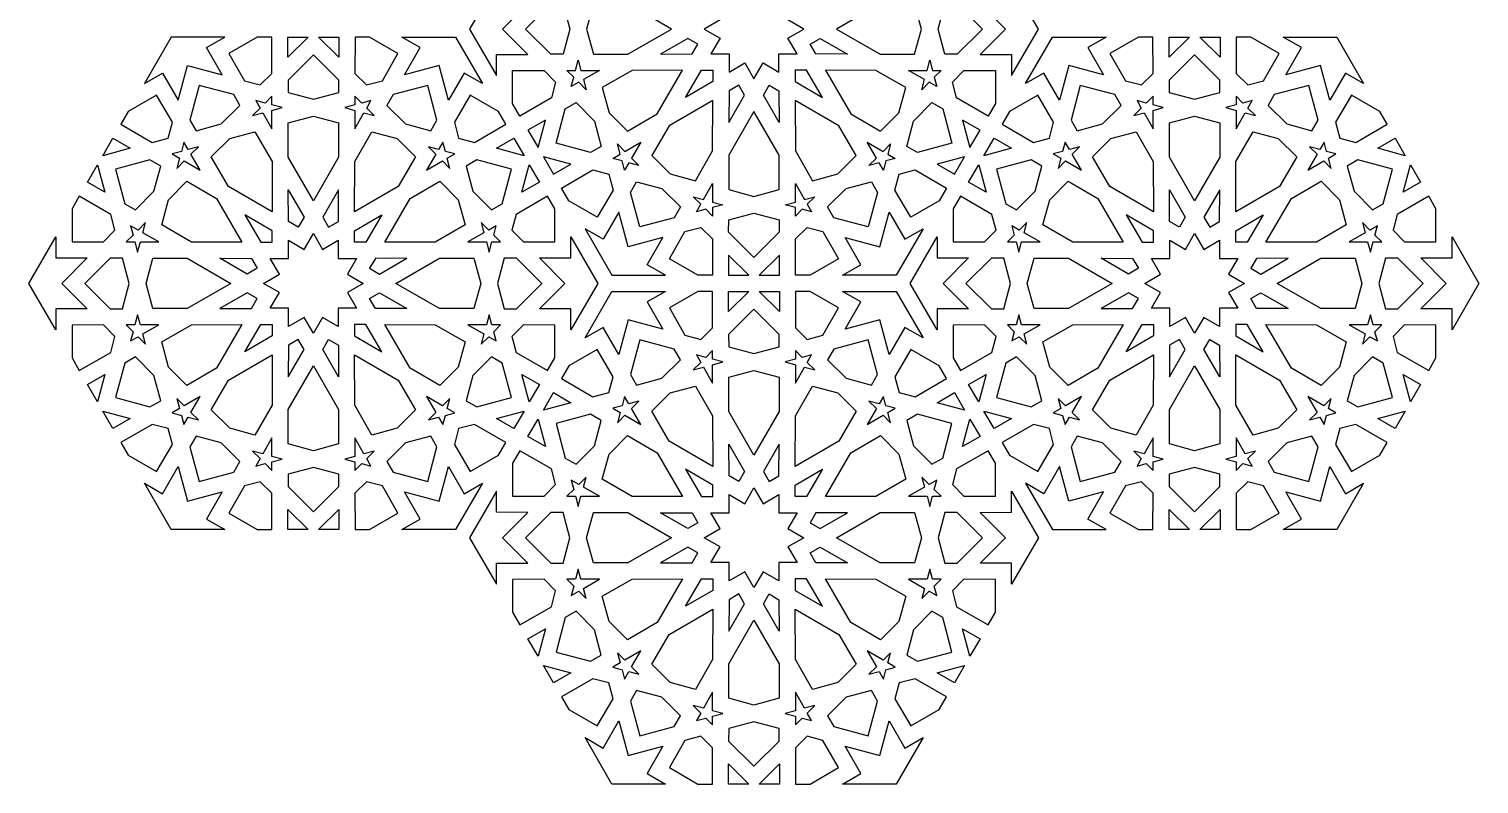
# Model space of a CAD drawing. Extents: x 0 to 809, y 62 to 905.
# Drawn here: x 0 to 809, y 62 to 484 of the extents above; entities that cross this region are included whole.
import ezdxf

# ---------------------------------------------------------------- set-up
doc = ezdxf.new("R2010")
doc.units = 0
doc.layers.add('LAYER_05', color=1, linetype='CONTINUOUS')

msp = doc.modelspace()

# ---------------------------------------------------------------- linework, layer by layer
at = {"layer": 'LAYER_05'}
for points in [[(428.28, 469.61), (423.15, 478.43), (432, 483.51), (423.15, 488.59), (428.28, 497.42), (418.07, 497.39), (418.1, 507.6), (409.27, 502.47), (404.19, 511.32), (399.11, 502.47), (390.29, 507.6), (390.31, 497.39), (380.11, 497.42), (385.23, 488.59), (376.38, 483.51), (385.23, 478.43), (380.11, 469.61), (390.31, 469.63), (390.29, 459.43), (399.11, 464.55), (404.19, 455.7), (409.27, 464.55), (418.1, 459.43), (418.07, 469.63)], [(260.51, 469.3), (278.04, 469.35), (263.87, 483.51), (278.04, 497.68), (260.51, 497.72), (260.51, 509.42), (245.55, 483.51), (260.51, 457.6)], [(547.87, 497.72), (530.35, 497.68), (544.51, 483.51), (530.35, 469.35), (547.87, 469.3), (547.87, 457.6), (562.83, 483.51), (547.87, 509.42)], [(290.79, 469.38), (276.66, 483.51), (290.79, 497.64), (297.69, 497.63), (301.47, 483.51), (297.69, 469.4)], [(358.21, 483.51), (333.78, 497.53), (314.6, 497.58), (310.83, 483.51), (314.6, 469.44), (333.78, 469.49)], [(450.17, 483.51), (474.61, 469.49), (493.78, 469.44), (497.55, 483.51), (493.78, 497.58), (474.61, 497.53)], [(517.59, 497.64), (531.72, 483.51), (517.59, 469.38), (510.7, 469.4), (506.91, 483.51), (510.7, 497.63)], [(107.59, 457.94), (98.87, 473.14), (109, 478.99), (79.08, 478.99), (64.13, 453.08), (74.26, 458.93), (83.06, 443.78), (88.24, 463.13)], [(135.16, 478.99), (127.09, 478.99), (111.2, 469.82), (119.91, 454.64), (128.75, 452.27), (135.22, 458.74)], [(144.24, 467.76), (144.21, 478.99), (155.47, 478.99)], [(172.59, 478.99), (172.57, 467.76), (161.34, 478.99)], [(205.6, 469.82), (189.72, 478.99), (181.64, 478.99), (181.59, 458.74), (188.06, 452.27), (196.89, 454.64)], [(242.55, 458.93), (233.75, 443.78), (228.56, 463.13), (209.21, 457.94), (217.94, 473.14), (207.81, 478.99), (237.72, 478.99), (252.68, 453.08)], [(367.3, 478.3), (352.03, 469.53), (369.63, 469.58), (372.84, 475.11)], [(435.54, 475.11), (441.09, 478.3), (456.36, 469.53), (438.75, 469.58)], [(590.45, 473.14), (599.17, 457.94), (579.82, 463.13), (574.64, 443.78), (565.84, 458.93), (555.71, 453.08), (570.66, 478.99), (600.58, 478.99)], [(626.75, 478.99), (618.67, 478.99), (602.78, 469.82), (611.5, 454.64), (620.33, 452.27), (626.8, 458.74)], [(635.82, 467.76), (635.79, 478.99), (647.05, 478.99)], [(664.18, 478.99), (664.15, 467.76), (652.92, 478.99)], [(697.18, 469.82), (681.3, 478.99), (673.22, 478.99), (673.17, 458.74), (679.64, 452.27), (688.47, 454.64)], [(734.13, 458.93), (725.33, 443.78), (720.14, 463.13), (700.8, 457.94), (709.52, 473.14), (699.39, 478.99), (729.3, 478.99), (744.26, 453.08)], [(172.52, 448.11), (172.53, 455), (158.4, 469.13), (144.27, 455), (144.29, 448.11), (158.4, 444.33)], [(302.22, 451.38), (303.61, 456.56), (299.82, 460.36), (304.63, 460.37), (306.15, 466.04), (307.67, 460.38), (317.95, 460.4), (309.03, 455.28), (310.55, 449.62), (306.4, 453.77)], [(508.57, 460.36), (504.77, 456.56), (506.16, 451.38), (501.98, 453.77), (497.83, 449.62), (499.35, 455.28), (490.43, 460.4), (500.72, 460.38), (502.23, 466.04), (503.75, 460.37)], [(635.85, 455), (635.87, 448.11), (649.98, 444.33), (664.1, 448.11), (664.11, 455), (649.98, 469.13)], [(273.59, 434.94), (269.56, 441.94), (269.56, 460.28), (287.06, 460.33), (293.52, 453.86), (291.16, 445.02)], [(364.37, 460.52), (336.2, 460.45), (319.57, 450.9), (323.34, 436.83), (333.64, 426.53), (350.22, 436.16)], [(381.24, 460.56), (381.23, 454.16), (366.01, 445.33), (374.85, 460.55)], [(427.16, 454.16), (442.38, 445.33), (433.54, 460.55), (427.14, 460.56)], [(485.04, 436.83), (488.81, 450.9), (472.18, 460.45), (444.01, 460.52), (458.16, 436.16), (474.74, 426.53)], [(538.83, 460.28), (538.83, 441.94), (534.79, 434.94), (517.23, 445.02), (514.86, 453.86), (521.33, 460.33)], [(70.97, 446.59), (55.08, 437.42), (51.04, 430.42), (68.55, 420.25), (77.39, 422.62), (79.75, 431.45)], [(113.94, 446.88), (94.64, 452.05), (89.46, 432.74), (92.93, 426.78), (107.04, 430.56), (117.37, 440.9)], [(135.25, 445.98), (131.45, 442.18), (126.27, 443.57), (128.66, 439.4), (124.51, 435.25), (130.17, 436.76), (135.29, 427.84), (135.27, 438.13), (140.93, 439.64), (135.26, 441.16)], [(190.54, 443.57), (185.35, 442.18), (181.56, 445.98), (181.54, 441.16), (175.88, 439.64), (181.54, 438.13), (181.51, 427.84), (186.63, 436.76), (192.29, 435.25), (188.14, 439.4)], [(227.34, 432.74), (222.17, 452.05), (202.86, 446.88), (199.43, 440.9), (209.76, 430.56), (223.88, 426.78)], [(265.76, 430.42), (261.72, 437.42), (245.84, 446.59), (237.05, 431.45), (239.42, 422.62), (248.25, 420.25)], [(390.26, 448.95), (390.22, 431.35), (398.98, 446.61), (395.79, 452.16)], [(412.59, 452.16), (418.12, 448.95), (418.17, 431.35), (409.41, 446.61)], [(562.55, 446.59), (546.66, 437.42), (542.62, 430.42), (560.13, 420.25), (568.97, 422.62), (571.34, 431.45)], [(605.52, 446.88), (586.22, 452.05), (581.05, 432.74), (584.51, 426.78), (598.62, 430.56), (608.95, 440.9)], [(626.83, 445.98), (623.03, 442.18), (617.85, 443.57), (620.24, 439.4), (616.1, 435.25), (621.76, 436.76), (626.87, 427.84), (626.85, 438.13), (632.51, 439.64), (626.84, 441.16)], [(682.12, 443.57), (676.93, 442.18), (673.14, 445.98), (673.12, 441.16), (667.46, 439.64), (673.12, 438.13), (673.09, 427.84), (678.21, 436.76), (683.87, 435.25), (679.72, 439.4)], [(718.92, 432.74), (713.75, 452.05), (694.44, 446.88), (691.01, 440.9), (701.34, 430.56), (715.46, 426.78)], [(757.34, 430.42), (753.3, 437.42), (737.42, 446.59), (728.63, 431.45), (731, 422.62), (739.83, 420.25)], [(298.92, 439.05), (304.9, 442.48), (315.23, 432.15), (319.01, 418.04), (313.05, 414.57), (293.75, 419.75)], [(381.2, 443.69), (356.84, 429.54), (347.21, 412.96), (357.51, 402.66), (371.58, 398.89), (381.13, 415.52)], [(404.19, 437.53), (390.17, 413.1), (390.12, 393.92), (404.19, 390.15), (418.26, 393.92), (418.22, 413.1)], [(427.18, 443.69), (427.25, 415.52), (436.8, 398.89), (450.87, 402.66), (461.17, 412.96), (451.54, 429.54)], [(503.48, 442.48), (509.46, 439.05), (514.64, 419.75), (495.33, 414.57), (489.37, 418.04), (493.15, 432.15)], [(158.4, 434.96), (172.47, 431.19), (172.42, 412.02), (158.4, 387.59), (144.38, 412.02), (144.33, 431.19)], [(287.86, 432.7), (278.12, 427.11), (283.75, 417.36)], [(530.27, 427.11), (520.53, 432.7), (524.64, 417.36)], [(649.98, 387.59), (635.96, 412.02), (635.91, 431.19), (649.98, 434.96), (664.05, 431.19), (664.01, 412.02)], [(46.52, 422.59), (56.23, 416.95), (40.89, 412.84)], [(135.41, 381.43), (111.05, 395.57), (101.42, 412.15), (111.72, 422.45), (125.79, 426.23), (135.34, 409.59)], [(181.39, 381.43), (181.46, 409.59), (191.01, 426.23), (205.08, 422.45), (215.38, 412.15), (205.75, 395.57)], [(260.58, 416.95), (270.28, 422.59), (275.91, 412.84)], [(538.1, 422.59), (547.81, 416.95), (532.47, 412.84)], [(626.99, 381.43), (602.63, 395.57), (593, 412.15), (603.3, 422.45), (617.38, 426.23), (626.92, 409.59)], [(672.97, 381.43), (673.04, 409.59), (682.59, 426.23), (696.66, 422.45), (706.96, 412.15), (697.33, 395.57)], [(752.16, 416.95), (761.87, 422.59), (767.49, 412.84)], [(86.16, 420.42), (84.77, 415.23), (79.59, 413.84), (83.75, 411.42), (82.23, 405.76), (86.38, 409.9), (95.27, 404.74), (90.11, 413.63), (94.25, 417.77), (88.58, 416.25)], [(237.22, 413.84), (232.03, 415.23), (230.64, 420.42), (228.22, 416.25), (222.55, 417.77), (226.7, 413.63), (221.53, 404.74), (230.43, 409.9), (234.57, 405.76), (233.05, 411.42)], [(331.95, 404.7), (330.56, 409.88), (325.38, 411.27), (329.54, 413.69), (328.02, 419.36), (332.17, 415.21), (341.06, 420.38), (335.9, 411.49), (340.04, 407.34), (334.37, 408.86)], [(483.01, 411.27), (477.82, 409.88), (476.43, 404.7), (474.01, 408.86), (468.34, 407.34), (472.49, 411.49), (467.32, 420.38), (476.22, 415.21), (480.36, 419.36), (478.84, 413.69)], [(577.74, 420.42), (576.35, 415.23), (571.17, 413.84), (575.33, 411.42), (573.81, 405.76), (577.96, 409.9), (586.85, 404.74), (581.69, 413.63), (585.83, 417.77), (580.16, 416.25)], [(728.8, 413.84), (723.61, 415.23), (722.22, 420.42), (719.8, 416.25), (714.14, 417.77), (718.28, 413.63), (713.12, 404.74), (722.01, 409.9), (726.15, 405.76), (724.63, 411.42)], [(42.06, 392.42), (32.33, 398.01), (37.95, 407.75)], [(53.13, 386.06), (59.11, 382.63), (69.44, 392.97), (73.22, 407.08), (67.26, 410.54), (47.96, 405.37)], [(249.54, 410.54), (243.58, 407.08), (247.36, 392.97), (257.69, 382.63), (263.67, 386.06), (268.85, 405.37)], [(284.48, 398.01), (274.74, 392.42), (278.85, 407.75)], [(292.31, 402.53), (302.02, 408.17), (286.68, 412.28)], [(316.76, 378.53), (300.87, 387.7), (296.83, 394.69), (314.34, 404.86), (323.18, 402.5), (325.55, 393.66)], [(511.55, 394.69), (507.51, 387.7), (491.63, 378.53), (482.84, 393.66), (485.21, 402.5), (494.04, 404.86)], [(506.37, 408.17), (516.07, 402.53), (521.7, 412.28)], [(533.65, 392.42), (523.91, 398.01), (529.54, 407.75)], [(544.71, 386.06), (550.69, 382.63), (561.02, 392.97), (564.8, 407.08), (558.84, 410.54), (539.54, 405.37)], [(741.12, 410.54), (735.16, 407.08), (738.94, 392.97), (749.28, 382.63), (755.25, 386.06), (760.43, 405.37)], [(776.06, 398.01), (766.32, 392.42), (770.43, 407.75)], [(118.58, 364.59), (90.41, 364.67), (73.78, 374.21), (77.55, 388.28), (87.85, 398.58), (104.43, 388.95)], [(198.22, 364.59), (212.37, 388.95), (228.95, 398.58), (239.25, 388.28), (243.02, 374.21), (226.39, 364.67)], [(359.73, 378.24), (340.43, 373.07), (335.25, 392.37), (338.72, 398.33), (352.83, 394.55), (363.16, 384.22)], [(381.04, 379.14), (377.24, 382.93), (372.06, 381.54), (374.45, 385.72), (370.3, 389.87), (375.97, 388.35), (381.08, 397.27), (381.06, 386.99), (386.72, 385.47), (381.05, 383.95)], [(436.33, 381.54), (431.14, 382.93), (427.35, 379.14), (427.33, 383.95), (421.67, 385.47), (427.33, 386.99), (427.3, 397.27), (432.42, 388.35), (438.08, 389.87), (433.93, 385.72)], [(473.13, 392.37), (467.96, 373.07), (448.65, 378.24), (445.22, 384.22), (455.55, 394.55), (469.67, 398.33)], [(610.16, 364.59), (581.99, 364.67), (565.36, 374.21), (569.13, 388.28), (579.43, 398.58), (596.02, 388.95)], [(689.8, 364.59), (703.95, 388.95), (720.53, 398.58), (730.83, 388.28), (734.6, 374.21), (717.97, 364.67)], [(27.8, 390.17), (23.77, 383.18), (23.77, 364.83), (41.27, 364.79), (47.73, 371.26), (45.37, 380.09)], [(144.47, 376.16), (144.42, 393.77), (153.19, 378.5), (150, 372.95)], [(166.8, 372.95), (172.33, 376.16), (172.38, 393.77), (163.62, 378.5)], [(293.04, 364.83), (293.04, 383.18), (289, 390.17), (271.44, 380.09), (269.07, 371.26), (275.54, 364.79)], [(519.39, 390.17), (515.35, 383.18), (515.35, 364.83), (532.85, 364.79), (539.32, 371.26), (536.95, 380.09)], [(636.05, 376.16), (636.01, 393.77), (644.77, 378.5), (641.58, 372.95)], [(658.38, 372.95), (663.92, 376.16), (663.96, 393.77), (655.2, 378.5)], [(784.62, 364.83), (784.62, 383.18), (780.58, 390.17), (763.02, 380.09), (760.65, 371.26), (767.12, 364.79)], [(344.66, 351.98), (353.38, 367.17), (334.03, 361.99), (328.85, 381.34), (320.05, 366.18), (309.92, 372.03), (324.87, 346.13), (354.79, 346.13)], [(390.06, 370.11), (390.08, 377.01), (404.19, 380.79), (418.31, 377.01), (418.32, 370.11), (404.19, 355.98)], [(479.54, 381.34), (488.34, 366.18), (498.47, 372.03), (483.51, 346.13), (453.6, 346.13), (463.73, 351.98), (455, 367.17), (474.35, 361.99)], [(56.43, 373.74), (57.82, 368.55), (54.03, 364.76), (58.84, 364.75), (60.36, 359.08), (61.88, 364.74), (72.16, 364.71), (63.24, 369.83), (64.76, 375.49), (60.61, 371.34)], [(135.45, 364.55), (135.44, 370.95), (120.22, 379.79), (129.06, 364.57)], [(181.37, 370.95), (196.59, 379.79), (187.75, 364.57), (181.35, 364.55)], [(262.78, 364.76), (258.98, 368.55), (260.37, 373.74), (256.19, 371.34), (252.04, 375.49), (253.56, 369.83), (244.64, 364.71), (254.93, 364.74), (256.44, 359.08), (257.96, 364.75)], [(380.96, 346.13), (372.88, 346.13), (356.99, 355.3), (365.7, 370.48), (374.54, 372.84), (381.01, 366.38)], [(451.39, 355.3), (435.51, 346.13), (427.43, 346.13), (427.38, 366.38), (433.85, 372.84), (442.68, 370.48)], [(548.01, 373.74), (549.4, 368.55), (545.61, 364.76), (550.42, 364.75), (551.94, 359.08), (553.46, 364.74), (563.74, 364.71), (554.82, 369.83), (556.34, 375.49), (552.19, 371.34)], [(627.03, 364.55), (627.02, 370.95), (611.8, 379.79), (620.64, 364.57)], [(672.95, 370.95), (688.17, 379.79), (679.33, 364.57), (672.93, 364.55)], [(754.36, 364.76), (750.56, 368.55), (751.95, 373.74), (747.77, 371.34), (743.63, 375.49), (745.14, 369.83), (736.22, 364.71), (746.51, 364.74), (748.02, 359.08), (749.54, 364.75)], [(14.72, 355.81), (32.24, 355.77), (18.08, 341.6), (32.24, 327.44), (14.72, 327.4), (14.72, 315.7), (-0.24, 341.6), (14.72, 367.51)], [(158.4, 369.42), (163.48, 360.56), (172.31, 365.69), (172.28, 355.48), (182.49, 355.51), (177.36, 346.68), (186.21, 341.6), (177.36, 336.52), (182.49, 327.7), (172.28, 327.72), (172.31, 317.52), (163.48, 322.64), (158.4, 313.79), (153.32, 322.64), (144.5, 317.52), (144.52, 327.72), (134.32, 327.7), (139.44, 336.52), (130.59, 341.6), (139.44, 346.68), (134.32, 355.51), (144.52, 355.48), (144.5, 365.69), (153.32, 360.56)], [(302.08, 327.4), (284.56, 327.44), (298.72, 341.6), (284.56, 355.77), (302.08, 355.81), (302.08, 367.51), (317.04, 341.6), (302.08, 315.7)], [(506.3, 355.81), (523.83, 355.77), (509.66, 341.6), (523.83, 327.44), (506.3, 327.4), (506.3, 315.7), (491.34, 341.6), (506.3, 367.51)], [(625.9, 327.7), (631.02, 336.52), (622.17, 341.6), (631.02, 346.68), (625.9, 355.51), (636.1, 355.48), (636.08, 365.69), (644.9, 360.56), (649.98, 369.42), (655.06, 360.56), (663.89, 365.69), (663.86, 355.48), (674.07, 355.51), (668.94, 346.68), (677.8, 341.6), (668.94, 336.52), (674.07, 327.7), (663.86, 327.72), (663.89, 317.52), (655.06, 322.64), (649.98, 313.79), (644.9, 322.64), (636.08, 317.52), (636.1, 327.72)], [(793.66, 327.4), (776.14, 327.44), (790.3, 341.6), (776.14, 355.77), (793.66, 355.81), (793.66, 367.51), (808.62, 341.6), (793.66, 315.7)], [(390.03, 357.35), (390, 346.13), (401.26, 346.13)], [(418.38, 346.13), (418.36, 357.35), (407.13, 346.13)], [(45, 355.74), (30.87, 341.6), (45, 327.47), (51.9, 327.49), (55.68, 341.6), (51.9, 355.72)], [(112.42, 341.6), (87.99, 327.58), (68.81, 327.53), (65.04, 341.6), (68.81, 355.68), (87.99, 355.63)], [(121.5, 346.82), (106.24, 355.58), (123.84, 355.54), (127.05, 350)], [(189.75, 350), (195.3, 346.82), (210.56, 355.58), (192.96, 355.54)], [(204.38, 341.6), (228.81, 355.63), (247.99, 355.68), (251.76, 341.6), (247.99, 327.53), (228.81, 327.58)], [(271.8, 327.47), (285.93, 341.6), (271.8, 355.74), (264.91, 355.72), (261.12, 341.6), (264.91, 327.49)], [(536.59, 355.74), (522.45, 341.6), (536.59, 327.47), (543.48, 327.49), (547.26, 341.6), (543.48, 355.72)], [(604, 341.6), (579.57, 327.58), (560.4, 327.53), (556.62, 341.6), (560.4, 355.68), (579.57, 355.63)], [(613.09, 346.82), (597.82, 355.58), (615.42, 355.54), (618.64, 350)], [(681.33, 350), (686.88, 346.82), (702.15, 355.58), (684.54, 355.54)], [(695.96, 341.6), (720.4, 355.63), (739.57, 355.68), (743.34, 341.6), (739.57, 327.53), (720.4, 327.58)], [(763.38, 327.47), (777.51, 341.6), (763.38, 355.74), (756.49, 355.72), (752.71, 341.6), (756.49, 327.49)], [(127.05, 333.2), (121.5, 336.39), (106.24, 327.63), (123.84, 327.67)], [(195.3, 336.39), (210.56, 327.63), (192.96, 327.67), (189.75, 333.2)], [(344.66, 331.23), (353.38, 316.03), (334.03, 321.22), (328.85, 301.87), (320.05, 317.02), (309.92, 311.17), (324.87, 337.08), (354.79, 337.08)], [(380.96, 337.08), (372.88, 337.08), (356.99, 327.91), (365.7, 312.73), (374.54, 310.36), (381.01, 316.83)], [(390.03, 325.85), (390, 337.08), (401.26, 337.08)], [(418.38, 337.08), (418.36, 325.85), (407.13, 337.08)], [(451.39, 327.91), (435.51, 337.08), (427.43, 337.08), (427.38, 316.83), (433.85, 310.36), (442.68, 312.73)], [(488.34, 317.02), (479.54, 301.87), (474.35, 321.22), (455, 316.03), (463.73, 331.23), (453.6, 337.08), (483.51, 337.08), (498.47, 311.17)], [(618.64, 333.2), (613.09, 336.39), (597.82, 327.63), (615.42, 327.67)], [(686.88, 336.39), (702.15, 327.63), (684.54, 327.67), (681.33, 333.2)], [(54.03, 318.45), (57.82, 314.65), (56.43, 309.47), (60.61, 311.87), (64.76, 307.72), (63.24, 313.38), (72.16, 318.5), (61.88, 318.47), (60.36, 324.13), (58.84, 318.46)], [(260.37, 309.47), (258.98, 314.65), (262.78, 318.45), (257.96, 318.46), (256.44, 324.13), (254.93, 318.47), (244.64, 318.5), (253.56, 313.38), (252.04, 307.72), (256.19, 311.87)], [(390.06, 313.09), (390.08, 306.2), (404.19, 302.42), (418.31, 306.2), (418.32, 313.09), (404.19, 327.23)], [(545.61, 318.45), (549.4, 314.65), (548.01, 309.47), (552.19, 311.87), (556.34, 307.72), (554.82, 313.38), (563.74, 318.5), (553.46, 318.47), (551.94, 324.13), (550.42, 318.46)], [(751.95, 309.47), (750.56, 314.65), (754.36, 318.45), (749.54, 318.46), (748.02, 324.13), (746.51, 318.47), (736.22, 318.5), (745.14, 313.38), (743.63, 307.72), (747.77, 311.87)], [(23.77, 318.37), (23.77, 300.03), (27.8, 293.04), (45.37, 303.12), (47.73, 311.95), (41.27, 318.42)], [(118.58, 318.61), (104.43, 294.25), (87.85, 284.62), (77.55, 294.92), (73.78, 309), (90.41, 318.54)], [(135.44, 312.26), (120.22, 303.42), (129.06, 318.64), (135.45, 318.66)], [(181.35, 318.66), (181.37, 312.26), (196.59, 303.42), (187.75, 318.64)], [(198.22, 318.61), (226.39, 318.54), (243.02, 309), (239.25, 294.92), (228.95, 284.62), (212.37, 294.25)], [(289, 293.04), (293.04, 300.03), (293.04, 318.37), (275.54, 318.42), (269.07, 311.95), (271.44, 303.12)], [(515.35, 318.37), (515.35, 300.03), (519.39, 293.04), (536.95, 303.12), (539.32, 311.95), (532.85, 318.42)], [(569.13, 294.92), (565.36, 309), (581.99, 318.54), (610.16, 318.61), (596.02, 294.25), (579.43, 284.62)], [(627.02, 312.26), (611.8, 303.42), (620.64, 318.64), (627.03, 318.66)], [(672.93, 318.66), (672.95, 312.26), (688.17, 303.42), (679.33, 318.64)], [(689.8, 318.61), (717.97, 318.54), (734.6, 309), (730.83, 294.92), (720.53, 284.62), (703.95, 294.25)], [(780.58, 293.04), (784.62, 300.03), (784.62, 318.37), (767.12, 318.42), (760.65, 311.95), (763.02, 303.12)], [(150, 310.26), (144.47, 307.04), (144.42, 289.44), (153.19, 304.71)], [(172.33, 307.04), (172.38, 289.44), (163.62, 304.71), (166.8, 310.26)], [(359.73, 304.97), (340.43, 310.14), (335.25, 290.84), (338.72, 284.87), (352.83, 288.66), (363.16, 298.99)], [(473.13, 290.84), (467.96, 310.14), (448.65, 304.97), (445.22, 298.99), (455.55, 288.66), (469.67, 284.87)], [(641.58, 310.26), (636.05, 307.04), (636.01, 289.44), (644.77, 304.71)], [(663.92, 307.04), (663.96, 289.44), (655.2, 304.71), (658.38, 310.26)], [(67.26, 272.67), (73.22, 276.13), (69.44, 290.24), (59.11, 300.58), (53.13, 297.14), (47.96, 277.84)], [(135.41, 301.78), (135.34, 273.61), (125.79, 256.98), (111.72, 260.75), (101.42, 271.05), (111.05, 287.64)], [(181.39, 301.78), (205.75, 287.64), (215.38, 271.05), (205.08, 260.75), (191.01, 256.98), (181.46, 273.61)], [(263.67, 297.14), (257.69, 300.58), (247.36, 290.24), (243.58, 276.13), (249.54, 272.67), (268.85, 277.84)], [(316.76, 304.68), (300.87, 295.51), (296.83, 288.51), (314.34, 278.34), (323.18, 280.71), (325.55, 289.55)], [(381.04, 304.07), (377.24, 300.28), (372.06, 301.67), (374.45, 297.49), (370.3, 293.34), (375.97, 294.86), (381.08, 285.94), (381.06, 296.22), (386.72, 297.74), (381.05, 299.26)], [(436.33, 301.67), (431.14, 300.28), (427.35, 304.07), (427.33, 299.26), (421.67, 297.74), (427.33, 296.22), (427.3, 285.94), (432.42, 294.86), (438.08, 293.34), (433.93, 297.49)], [(511.55, 288.51), (507.51, 295.51), (491.63, 304.68), (482.84, 289.55), (485.21, 280.71), (494.04, 278.34)], [(550.69, 300.58), (544.71, 297.14), (539.54, 277.84), (558.84, 272.67), (564.8, 276.13), (561.02, 290.24)], [(626.99, 301.78), (626.92, 273.61), (617.38, 256.98), (603.3, 260.75), (593, 271.05), (602.63, 287.64)], [(672.97, 301.78), (697.33, 287.64), (706.96, 271.05), (696.66, 260.75), (682.59, 256.98), (673.04, 273.61)], [(755.25, 297.14), (749.28, 300.58), (738.94, 290.24), (735.16, 276.13), (741.12, 272.67), (760.43, 277.84)], [(158.4, 295.62), (172.42, 271.19), (172.47, 252.02), (158.4, 248.25), (144.33, 252.02), (144.38, 271.19)], [(404.19, 245.68), (390.17, 270.11), (390.12, 289.28), (404.19, 293.06), (418.26, 289.28), (418.22, 270.11)], [(649.98, 295.62), (664.01, 271.19), (664.05, 252.02), (649.98, 248.25), (635.91, 252.02), (635.96, 271.19)], [(32.33, 285.2), (42.06, 290.79), (37.95, 275.45)], [(274.74, 290.79), (284.48, 285.2), (278.85, 275.45)], [(381.2, 239.52), (356.84, 253.66), (347.21, 270.25), (357.51, 280.55), (371.58, 284.32), (381.13, 267.69)], [(427.18, 239.52), (427.25, 267.69), (436.8, 284.32), (450.87, 280.55), (461.17, 270.25), (451.54, 253.66)], [(523.91, 285.2), (533.65, 290.79), (529.54, 275.45)], [(766.32, 290.79), (776.06, 285.2), (770.43, 275.45)], [(79.59, 269.36), (84.77, 267.97), (86.16, 262.79), (88.58, 266.95), (94.25, 265.44), (90.11, 269.58), (95.27, 278.47), (86.38, 273.31), (82.23, 277.45), (83.75, 271.78)], [(230.64, 262.79), (232.03, 267.97), (237.22, 269.36), (233.05, 271.78), (234.57, 277.45), (230.43, 273.31), (221.53, 278.47), (226.7, 269.58), (222.55, 265.44), (228.22, 266.95)], [(292.31, 280.68), (302.02, 275.04), (286.68, 270.93)], [(331.95, 278.51), (330.56, 273.33), (325.38, 271.94), (329.54, 269.52), (328.02, 263.85), (332.17, 267.99), (341.06, 262.83), (335.9, 271.72), (340.04, 275.87), (334.37, 274.35)], [(483.01, 271.94), (477.82, 273.33), (476.43, 278.51), (474.01, 274.35), (468.34, 275.87), (472.49, 271.72), (467.32, 262.83), (476.22, 267.99), (480.36, 263.85), (478.84, 269.52)], [(506.37, 275.04), (516.07, 280.68), (521.7, 270.93)], [(571.17, 269.36), (576.35, 267.97), (577.74, 262.79), (580.16, 266.95), (585.83, 265.44), (581.69, 269.58), (586.85, 278.47), (577.96, 273.31), (573.81, 277.45), (575.33, 271.78)], [(722.22, 262.79), (723.61, 267.97), (728.8, 269.36), (724.63, 271.78), (726.15, 277.45), (722.01, 273.31), (713.12, 278.47), (718.28, 269.58), (714.14, 265.44), (719.8, 266.95)], [(56.23, 266.26), (46.52, 260.62), (40.89, 270.37)], [(270.28, 260.62), (260.58, 266.26), (275.91, 270.37)], [(319.01, 265.17), (313.05, 268.63), (293.75, 263.46), (298.92, 244.16), (304.9, 240.73), (315.23, 251.06)], [(495.33, 268.63), (489.37, 265.17), (493.15, 251.06), (503.48, 240.73), (509.46, 244.16), (514.64, 263.46)], [(547.81, 266.26), (538.1, 260.62), (532.47, 270.37)], [(761.87, 260.62), (752.16, 266.26), (767.49, 270.37)], [(51.04, 252.79), (55.08, 245.79), (70.97, 236.62), (79.75, 251.76), (77.39, 260.59), (68.55, 262.96)], [(245.84, 236.62), (261.72, 245.79), (265.76, 252.79), (248.25, 262.96), (239.42, 260.59), (237.05, 251.76)], [(287.86, 250.51), (278.12, 256.1), (283.75, 265.85)], [(530.27, 256.1), (520.53, 250.51), (524.64, 265.85)], [(542.62, 252.79), (546.66, 245.79), (562.55, 236.62), (571.34, 251.76), (568.97, 260.59), (560.13, 262.96)], [(737.42, 236.62), (753.3, 245.79), (757.34, 252.79), (739.83, 262.96), (731, 260.59), (728.63, 251.76)], [(89.46, 250.46), (94.64, 231.16), (113.94, 236.33), (117.37, 242.31), (107.04, 252.64), (92.93, 256.43)], [(126.27, 239.63), (131.45, 241.02), (135.25, 237.23), (135.26, 242.05), (140.93, 243.56), (135.27, 245.08), (135.29, 255.36), (130.17, 246.45), (124.51, 247.96), (128.66, 243.81)], [(181.56, 237.23), (185.35, 241.02), (190.54, 239.63), (188.14, 243.81), (192.29, 247.96), (186.63, 246.45), (181.51, 255.36), (181.54, 245.08), (175.88, 243.56), (181.54, 242.05)], [(202.86, 236.33), (222.17, 231.16), (227.34, 250.46), (223.88, 256.43), (209.76, 252.64), (199.43, 242.31)], [(323.34, 246.38), (333.64, 256.68), (350.22, 247.05), (364.37, 222.69), (336.2, 222.76), (319.57, 232.3)], [(390.26, 234.26), (390.22, 251.86), (398.98, 236.59), (395.79, 231.04)], [(412.59, 231.04), (418.12, 234.26), (418.17, 251.86), (409.41, 236.59)], [(444.01, 222.69), (458.16, 247.05), (474.74, 256.68), (485.04, 246.38), (488.81, 232.3), (472.18, 222.76)], [(581.05, 250.46), (586.22, 231.16), (605.52, 236.33), (608.95, 242.31), (598.62, 252.64), (584.51, 256.43)], [(617.85, 239.63), (623.03, 241.02), (626.83, 237.23), (626.84, 242.05), (632.51, 243.56), (626.85, 245.08), (626.87, 255.36), (621.76, 246.45), (616.1, 247.96), (620.24, 243.81)], [(673.14, 237.23), (676.93, 241.02), (682.12, 239.63), (679.72, 243.81), (683.87, 247.96), (678.21, 246.45), (673.09, 255.36), (673.12, 245.08), (667.46, 243.56), (673.12, 242.05)], [(694.44, 236.33), (713.75, 231.16), (718.92, 250.46), (715.46, 256.43), (701.34, 252.64), (691.01, 242.31)], [(273.59, 248.27), (269.56, 241.27), (269.56, 222.93), (287.06, 222.88), (293.52, 229.35), (291.16, 238.18)], [(538.83, 222.93), (538.83, 241.27), (534.79, 248.27), (517.23, 238.18), (514.86, 229.35), (521.33, 222.88)], [(74.26, 224.28), (83.06, 239.43), (88.24, 220.08), (107.59, 225.27), (98.87, 210.07), (109, 204.22), (79.08, 204.22), (64.13, 230.13)], [(172.53, 228.21), (172.52, 235.1), (158.4, 238.88), (144.29, 235.1), (144.27, 228.21), (158.4, 214.07)], [(217.94, 210.07), (209.21, 225.27), (228.56, 220.08), (233.75, 239.43), (242.55, 224.28), (252.68, 230.13), (237.72, 204.22), (207.81, 204.22)], [(381.24, 222.64), (381.23, 229.04), (366.01, 237.88), (374.85, 222.66)], [(427.16, 229.04), (442.38, 237.88), (433.54, 222.66), (427.14, 222.64)], [(574.64, 239.43), (565.84, 224.28), (555.71, 230.13), (570.66, 204.22), (600.58, 204.22), (590.45, 210.07), (599.17, 225.27), (579.82, 220.08)], [(664.11, 228.21), (664.1, 235.1), (649.98, 238.88), (635.87, 235.1), (635.85, 228.21), (649.98, 214.07)], [(709.52, 210.07), (700.8, 225.27), (720.14, 220.08), (725.33, 239.43), (734.13, 224.28), (744.26, 230.13), (729.3, 204.22), (699.39, 204.22)], [(111.2, 213.39), (127.09, 204.22), (135.16, 204.22), (135.22, 224.47), (128.75, 230.94), (119.91, 228.57)], [(181.64, 204.22), (189.72, 204.22), (205.6, 213.39), (196.89, 228.57), (188.06, 230.94), (181.59, 224.47)], [(302.22, 231.83), (303.61, 226.65), (299.82, 222.85), (304.63, 222.84), (306.15, 217.17), (307.67, 222.83), (317.95, 222.8), (309.03, 227.92), (310.55, 233.58), (306.4, 229.43)], [(380.11, 213.6), (390.31, 213.58), (390.29, 223.78), (399.11, 218.66), (404.19, 227.51), (409.27, 218.66), (418.1, 223.78), (418.07, 213.58), (428.28, 213.6), (423.15, 204.78), (432, 199.7), (423.15, 194.62), (428.28, 185.79), (418.07, 185.82), (418.1, 175.61), (409.27, 180.74), (404.19, 171.88), (399.11, 180.74), (390.29, 175.61), (390.31, 185.82), (380.11, 185.79), (385.23, 194.62), (376.38, 199.7), (385.23, 204.78)], [(508.57, 222.85), (504.77, 226.65), (506.16, 231.83), (501.98, 229.43), (497.83, 233.58), (499.35, 227.92), (490.43, 222.8), (500.72, 222.83), (502.23, 217.17), (503.75, 222.84)], [(602.78, 213.39), (618.67, 204.22), (626.75, 204.22), (626.8, 224.47), (620.33, 230.94), (611.5, 228.57)], [(673.22, 204.22), (681.3, 204.22), (697.18, 213.39), (688.47, 228.57), (679.64, 230.94), (673.17, 224.47)], [(278.04, 213.86), (260.51, 213.91), (260.51, 225.6), (245.55, 199.7), (260.51, 173.79), (260.51, 185.49), (278.04, 185.53), (263.87, 199.7)], [(547.87, 185.49), (530.35, 185.53), (544.51, 199.7), (530.35, 213.86), (547.87, 213.91), (547.87, 225.6), (562.83, 199.7), (547.87, 173.79)], [(144.21, 204.22), (144.24, 215.45), (155.47, 204.22)], [(172.57, 215.45), (172.59, 204.22), (161.34, 204.22)], [(290.79, 213.83), (276.66, 199.7), (290.79, 185.56), (297.69, 185.58), (301.47, 199.7), (297.69, 213.81)], [(358.21, 199.7), (333.78, 185.67), (314.6, 185.63), (310.83, 199.7), (314.6, 213.77), (333.78, 213.72)], [(367.3, 204.91), (352.03, 213.67), (369.63, 213.63), (372.84, 208.1)], [(435.54, 208.1), (441.09, 204.91), (456.36, 213.67), (438.75, 213.63)], [(450.17, 199.7), (474.61, 213.72), (493.78, 213.77), (497.55, 199.7), (493.78, 185.63), (474.61, 185.67)], [(517.59, 185.56), (531.72, 199.7), (517.59, 213.83), (510.7, 213.81), (506.91, 199.7), (510.7, 185.58)], [(635.79, 204.22), (635.82, 215.45), (647.05, 204.22)], [(664.15, 215.45), (664.18, 204.22), (652.92, 204.22)], [(372.84, 191.3), (367.3, 194.48), (352.03, 185.72), (369.63, 185.76)], [(441.09, 194.48), (456.36, 185.72), (438.75, 185.76), (435.54, 191.3)], [(299.82, 176.54), (303.61, 172.75), (302.22, 167.56), (306.4, 169.96), (310.55, 165.81), (309.03, 171.47), (317.95, 176.59), (307.67, 176.56), (306.15, 182.22), (304.63, 176.56)], [(506.16, 167.56), (504.77, 172.75), (508.57, 176.54), (503.75, 176.56), (502.23, 182.22), (500.72, 176.56), (490.43, 176.59), (499.35, 171.47), (497.83, 165.81), (501.98, 169.96)], [(269.56, 176.47), (269.56, 158.12), (273.59, 151.13), (291.16, 161.21), (293.52, 170.04), (287.06, 176.51)], [(364.37, 176.71), (350.22, 152.35), (333.64, 142.72), (323.34, 153.02), (319.57, 167.09), (336.2, 176.63)], [(381.23, 170.35), (366.01, 161.51), (374.85, 176.73), (381.24, 176.75)], [(427.14, 176.75), (427.16, 170.35), (442.38, 161.51), (433.54, 176.73)], [(444.01, 176.71), (472.18, 176.63), (488.81, 167.09), (485.04, 153.02), (474.74, 142.72), (458.16, 152.35)], [(534.79, 151.13), (538.83, 158.12), (538.83, 176.47), (521.33, 176.51), (514.86, 170.04), (517.23, 161.21)], [(395.79, 168.35), (390.26, 165.14), (390.22, 147.53), (398.98, 162.8)], [(418.12, 165.14), (418.17, 147.53), (409.41, 162.8), (412.59, 168.35)], [(313.05, 130.76), (319.01, 134.22), (315.23, 148.34), (304.9, 158.67), (298.92, 155.24), (293.75, 135.93)], [(381.2, 159.88), (381.13, 131.71), (371.58, 115.08), (357.51, 118.85), (347.21, 129.15), (356.84, 145.73)], [(404.19, 153.72), (418.22, 129.28), (418.26, 110.11), (404.19, 106.34), (390.12, 110.11), (390.17, 129.28)], [(427.18, 159.88), (451.54, 145.73), (461.17, 129.15), (450.87, 118.85), (436.8, 115.08), (427.25, 131.71)], [(509.46, 155.24), (503.48, 158.67), (493.15, 148.34), (489.37, 134.22), (495.33, 130.76), (514.64, 135.93)], [(278.12, 143.3), (287.86, 148.88), (283.75, 133.55)], [(520.53, 148.88), (530.27, 143.3), (524.64, 133.55)], [(325.38, 127.46), (330.56, 126.07), (331.95, 120.88), (334.37, 125.05), (340.04, 123.53), (335.9, 127.67), (341.06, 136.56), (332.17, 131.4), (328.02, 135.54), (329.54, 129.88)], [(476.43, 120.88), (477.82, 126.07), (483.01, 127.46), (478.84, 129.88), (480.36, 135.54), (476.22, 131.4), (467.32, 136.56), (472.49, 127.67), (468.34, 123.53), (474.01, 125.05)], [(302.02, 124.35), (292.31, 118.71), (286.68, 128.46)], [(516.07, 118.71), (506.37, 124.35), (521.7, 128.46)], [(296.83, 110.88), (300.87, 103.89), (316.76, 94.71), (325.55, 109.85), (323.18, 118.68), (314.34, 121.05)], [(335.25, 108.56), (340.43, 89.25), (359.73, 94.43), (363.16, 100.4), (352.83, 110.74), (338.72, 114.52)], [(372.06, 97.73), (377.24, 99.12), (381.04, 95.32), (381.05, 100.14), (386.72, 101.66), (381.06, 103.17), (381.08, 113.46), (375.97, 104.54), (370.3, 106.05), (374.45, 101.91)], [(427.35, 95.32), (431.14, 99.12), (436.33, 97.73), (433.93, 101.91), (438.08, 106.05), (432.42, 104.54), (427.3, 113.46), (427.33, 103.17), (421.67, 101.66), (427.33, 100.14)], [(448.65, 94.43), (467.96, 89.25), (473.13, 108.56), (469.67, 114.52), (455.55, 110.74), (445.22, 100.4)], [(491.63, 94.71), (507.51, 103.89), (511.55, 110.88), (494.04, 121.05), (485.21, 118.68), (482.84, 109.85)], [(320.05, 82.37), (328.85, 97.52), (334.03, 78.18), (353.38, 83.36), (344.66, 68.16), (354.79, 62.31), (324.87, 62.31), (309.92, 88.22)], [(463.73, 68.16), (455, 83.36), (474.35, 78.18), (479.54, 97.52), (488.34, 82.37), (498.47, 88.22), (483.51, 62.31), (453.6, 62.31)], [(356.99, 71.48), (372.88, 62.31), (380.96, 62.31), (381.01, 82.56), (374.54, 89.03), (365.7, 86.66)], [(418.32, 86.3), (418.31, 93.19), (404.19, 96.97), (390.08, 93.19), (390.06, 86.3), (404.19, 72.17)], [(427.43, 62.31), (435.51, 62.31), (451.39, 71.48), (442.68, 86.66), (433.85, 89.03), (427.38, 82.56)], [(390, 62.31), (390.03, 73.54), (401.26, 62.31)], [(418.36, 73.54), (418.38, 62.31), (407.13, 62.31)]]:
    msp.add_lwpolyline(points, close=True, dxfattribs=at)

doc.saveas('drawing.dxf')
